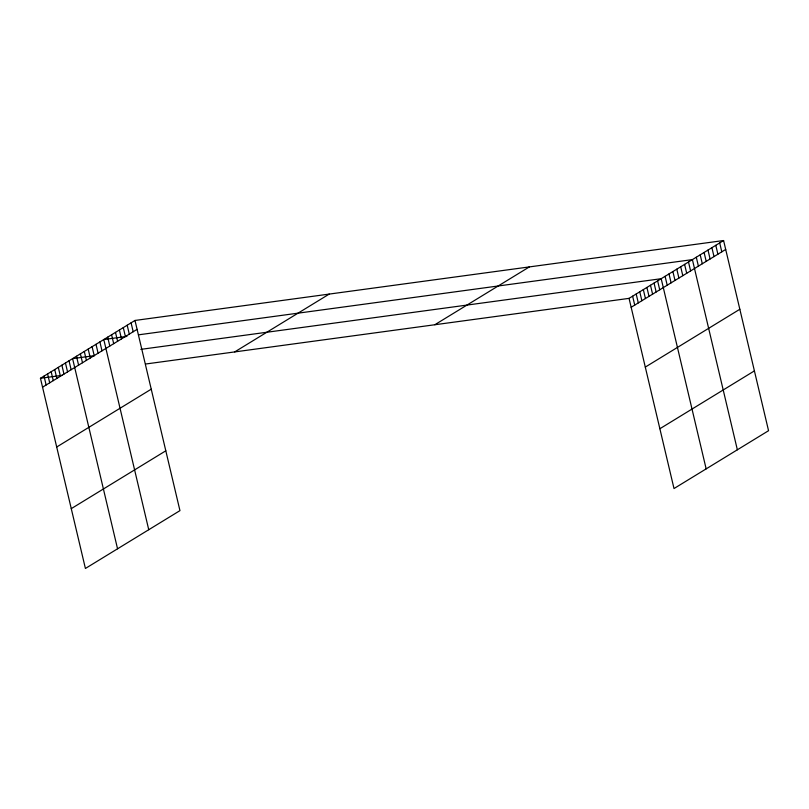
<?xml version="1.0" encoding="UTF-8"?>
<svg xmlns="http://www.w3.org/2000/svg" width="809" height="809" viewBox="0 0 809 809"><rect width="100%" height="100%" fill="white"/><g stroke="black" fill="none" stroke-linecap="round" stroke-linejoin="round"><path stroke-width="1.21" d="M134.992 320.455L179.952 510.631L85.41 568.464L40.45 378.288L134.992 320.455L723.59 240.536L768.55 430.712L674.008 488.545L629.048 298.369L723.59 240.536M42.553 387.187L137.095 329.354M56.691 447.013L151.232 389.18M234.691 351.915L329.233 294.082M71.263 508.649L165.805 450.805M434.817 324.743L529.359 266.909M631.162 307.278L725.703 249.435M645.299 367.094L739.841 309.26M659.871 428.73L754.413 370.886M126.912 336.402L103.795 339.537L148.745 529.713M138.481 334.835L692.393 259.618L737.353 449.794M94.562 355.647L72.598 358.63L117.548 548.795M140.806 349.367L661.196 278.711L706.156 468.886M40.45 378.288L62.414 375.305M145.66 364.01L629.048 298.369M719.697 242.922L721.8 251.821M715.793 245.309L717.896 254.208M711.9 247.696L714.003 256.595M707.996 250.082L710.1 258.981M704.093 252.469L706.196 261.368M700.2 254.855L702.303 263.754M696.296 257.232L698.4 266.141M688.499 262.005L690.603 270.914M684.596 264.391L686.699 273.29M680.693 266.778L682.796 275.677M676.799 269.164L678.903 278.063M672.896 271.551L674.999 280.45M668.992 273.938L671.106 282.837M665.099 276.324L667.203 285.223M657.626 280.895L659.729 289.794M654.056 283.079L656.16 291.978M650.487 285.264L652.59 294.163M646.907 287.448L649.01 296.347M643.337 289.632L645.44 298.531M639.767 291.816L641.871 300.715M636.198 294.001L638.301 302.9M632.628 296.185L634.731 305.094M131.088 322.842L133.192 331.741M127.195 325.228L129.298 334.127M123.292 327.615L125.395 336.514M119.388 330.001L121.502 338.9M115.495 332.378L117.598 341.287M111.591 334.764L113.695 343.673M107.688 337.151L109.802 346.06M99.891 341.924L101.995 350.823M95.998 344.31L98.101 353.209M92.095 346.697L94.198 355.596M88.191 349.083L90.295 357.983M84.298 351.47L86.401 360.369M80.394 353.857L82.498 362.756M76.491 356.243L78.594 365.142M69.018 360.814L71.131 369.713M65.448 362.998L67.551 371.897M61.878 365.183L63.982 374.082M58.309 367.367L60.412 376.266M54.739 369.551L56.842 378.45M51.169 371.736L53.273 380.634M47.589 373.92L49.693 382.819M44.02 376.104L46.123 385.003"/></g></svg>
